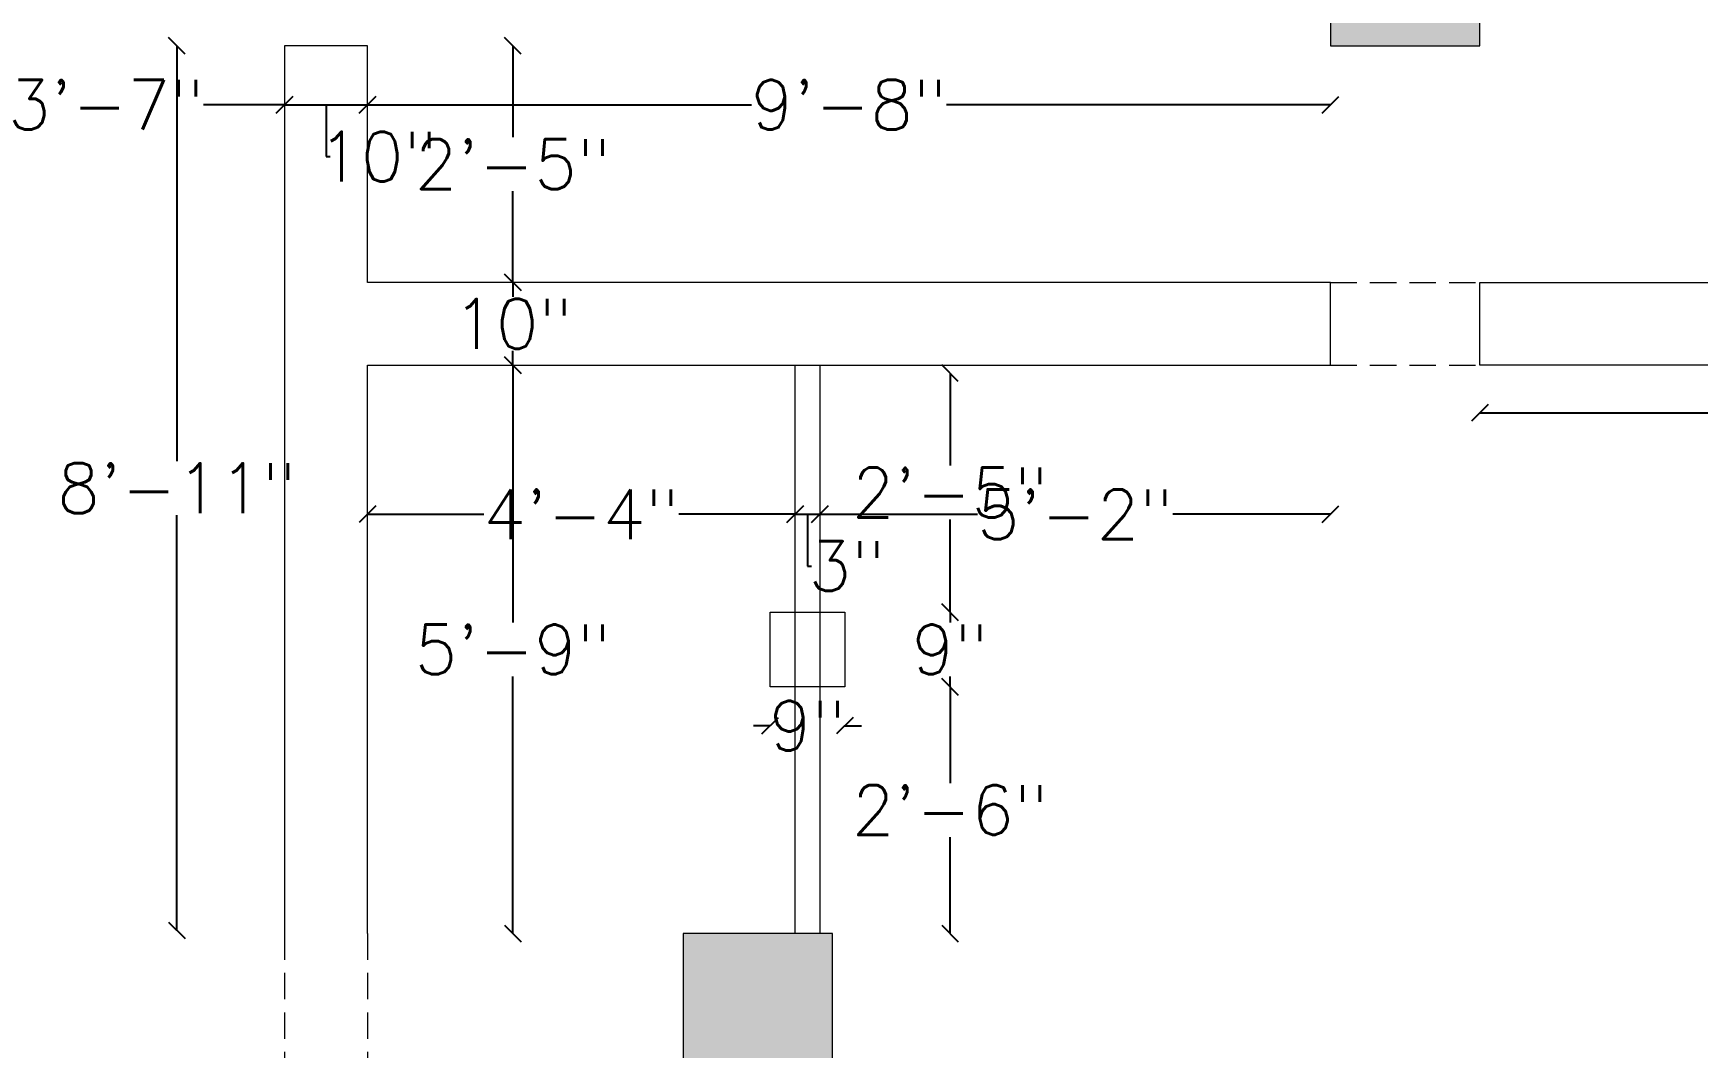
# Model space of a CAD drawing. Header units: inches. Extents: x 111501 to 134888, y 46021 to 52102.
# Drawn here: x 118125.7 to 118326.3, y 47839 to 47961.3 of the extents above; entities that cross this region are included whole.
import ezdxf

# ---------------------------------------------------------------- set-up
doc = ezdxf.new("R2010")
doc.units = ezdxf.units.IN
doc.header["$MEASUREMENT"] = 0
doc.linetypes.add('HIDDEN2', pattern=[4.7625, 3.175, -1.5875])
doc.layers.add('column', color=252, linetype='Continuous', lineweight=9)
doc.layers.add('dimension', color=250, linetype='Continuous', lineweight=0)
doc.layers.add('false ceiling', color=5, linetype='Continuous')
doc.styles.get("Standard").update_dxf_attribs({"font": 'txt.shx', "height": 6})
doc.dimstyles.new('Standard$0', dxfattribs={"dimtxt": 4, "dimasz": 2, "dimexe": 0.125, "dimexo": 0.125, "dimgap": 0.25, "dimtad": 0, "dimtih": 1, "dimtoh": 1, "dimdec": 1, "dimlfac": -1, "dimzin": 0, "dimdsep": 46, "dimlunit": 4, "dimtxsty": 'Standard', "dimblk": 'OBLIQUE', "dimblk1": 'DOTSMALL', "dimblk2": 'DOTSMALL', "dimcen": 0, "dimse1": 1, "dimse2": 1, "dimadec": 0, "dimazin": 0, "dimtfac": 1, "dimtdec": 1, "dimtofl": 0, "dimtmove": 0, "dimatfit": 3, "dimfxl": 1, "dimtolj": 1, "dimtzin": 0, "dimarcsym": 0})

# ---------------------------------------------------------------- blocks, each defined once
blk = doc.blocks.new('_Oblique')
at = {"color": 0, "linetype": 'ByBlock', "lineweight": -2}
blk.add_line((-0.5, -0.5), (0.5, 0.5), dxfattribs=at)
blk = doc.blocks.new('*D685')
at = {"layer": 'Defpoints', "color": 0, "transparency": 16777216}
for p in [(118156.01, 47952.64), (118113.01, 47948.71), (118156.01, 47948.71)]:
    blk.add_point(p, dxfattribs=at)
at = {"layer": 'dimension', "color": 0, "lineweight": -2, "transparency": 16777216}
for p, q in [((118113.01, 47952.64), (118122.76, 47952.64)), ((118156.01, 47952.64), (118146.26, 47952.64))]:
    blk.add_line(p, q, dxfattribs=at)
at = {"layer": 'dimension', "color": 0, "lineweight": -2, "transparency": 16777216, "xscale": 2, "yscale": 2, "zscale": 2, "rotation": 180}
blk.add_blockref('_Oblique', (118113.01, 47952.64), dxfattribs=at)
at = {"layer": 'dimension', "color": 0, "lineweight": -2, "transparency": 16777216, "xscale": 2, "yscale": 2, "zscale": 2}
blk.add_blockref('_Oblique', (118156.01, 47952.64), dxfattribs=at)
at = {"layer": 'dimension', "color": 0, "lineweight": 5, "transparency": 16777216, "insert": (118134.51, 47952.64), "char_height": 6, "attachment_point": 5}
blk.add_mtext('\\A1;3\'-7"', dxfattribs=at)
blk = doc.blocks.new('_DOTSMALL')
at = {"color": 0, "linetype": 'ByBlock', "lineweight": -2, "const_width": 0.5}
blk.add_lwpolyline([(-0.0625, 0, 1), (0.0625, 0, 1)], format="xyb", close=True, dxfattribs=at)
blk = doc.blocks.new('*D686')
at = {"layer": 'Defpoints', "color": 0, "lineweight": 5, "transparency": 16777216}
for p in [(118166.01, 47957.44), (118166.01, 47952.64), (118156.01, 47948.71)]:
    blk.add_point(p, dxfattribs=at)
at = {"layer": 'dimension', "color": 0, "lineweight": -2, "transparency": 16777216}
for p, q in [((118156.01, 47952.64), (118166.01, 47952.64)), ((118161.01, 47952.64), (118161.01, 47946.39)), ((118161.01, 47946.39), (118161.51, 47946.39))]:
    blk.add_line(p, q, dxfattribs=at)
at = {"layer": 'dimension', "color": 0, "lineweight": -2, "transparency": 16777216, "xscale": 2, "yscale": 2, "zscale": 2, "rotation": 180}
blk.add_blockref('_Oblique', (118156.01, 47952.64), dxfattribs=at)
at = {"layer": 'dimension', "color": 0, "lineweight": -2, "transparency": 16777216, "xscale": 2, "yscale": 2, "zscale": 2}
blk.add_blockref('_Oblique', (118166.01, 47952.64), dxfattribs=at)
at = {"layer": 'dimension', "color": 0, "lineweight": 5, "transparency": 16777216, "insert": (118167.26, 47946.39), "char_height": 6, "attachment_point": 5}
blk.add_mtext('\\A1;10"', dxfattribs=at)
blk = doc.blocks.new('*D687')
at = {"layer": 'Defpoints', "color": 0, "lineweight": 5, "transparency": 16777216}
for p in [(118166.01, 47957.44), (118282.01, 47955.69), (118282.01, 47952.64)]:
    blk.add_point(p, dxfattribs=at)
at = {"layer": 'dimension', "color": 0, "lineweight": -2, "transparency": 16777216}
for p, q in [((118166.01, 47952.64), (118212.26, 47952.64)), ((118282.01, 47952.64), (118235.76, 47952.64))]:
    blk.add_line(p, q, dxfattribs=at)
at = {"layer": 'dimension', "color": 0, "lineweight": -2, "transparency": 16777216, "xscale": 2, "yscale": 2, "zscale": 2, "rotation": 180}
blk.add_blockref('_Oblique', (118166.01, 47952.64), dxfattribs=at)
at = {"layer": 'dimension', "color": 0, "lineweight": -2, "transparency": 16777216, "xscale": 2, "yscale": 2, "zscale": 2}
blk.add_blockref('_Oblique', (118282.01, 47952.64), dxfattribs=at)
at = {"layer": 'dimension', "color": 0, "lineweight": 5, "transparency": 16777216, "insert": (118224.01, 47952.64), "char_height": 6, "attachment_point": 5}
blk.add_mtext('\\A1;9\'-8"', dxfattribs=at)
blk = doc.blocks.new('*D688')
at = {"layer": 'Defpoints', "color": 0, "lineweight": 5, "transparency": 16777216}
for p in [(118184.83, 47959.73), (118183.52, 47931.23), (118184.83, 47931.23)]:
    blk.add_point(p, dxfattribs=at)
at = {"layer": 'dimension', "color": 0, "lineweight": -2, "transparency": 16777216}
for p, q in [((118183.52, 47959.73), (118183.52, 47948.73)), ((118183.52, 47931.23), (118183.52, 47942.23))]:
    blk.add_line(p, q, dxfattribs=at)
at = {"layer": 'dimension', "color": 0, "lineweight": -2, "transparency": 16777216, "xscale": 2, "yscale": 2, "zscale": 2}
for p, rotation in [((118183.52, 47959.73), 90), ((118183.52, 47931.23), 270)]:
    blk.add_blockref('_Oblique', p, dxfattribs=dict(at, rotation=rotation))
at = {"layer": 'dimension', "color": 0, "lineweight": 5, "transparency": 16777216, "insert": (118183.52, 47945.48), "char_height": 6, "attachment_point": 5}
blk.add_mtext('\\A1;2\'-5"', dxfattribs=at)
blk = doc.blocks.new('*D689')
at = {"layer": 'Defpoints', "color": 0, "lineweight": 5, "transparency": 16777216}
for p in [(118184.83, 47931.23), (118183.52, 47921.23), (118207.52, 47921.23)]:
    blk.add_point(p, dxfattribs=at)
at = {"layer": 'dimension', "color": 0, "lineweight": -2, "transparency": 16777216}
for p, q in [((118183.52, 47931.23), (118183.52, 47929.48)), ((118183.52, 47921.23), (118183.52, 47922.98))]:
    blk.add_line(p, q, dxfattribs=at)
at = {"layer": 'dimension', "color": 0, "lineweight": -2, "transparency": 16777216, "xscale": 2, "yscale": 2, "zscale": 2}
for p, rotation in [((118183.52, 47931.23), 90), ((118183.52, 47921.23), 270)]:
    blk.add_blockref('_Oblique', p, dxfattribs=dict(at, rotation=rotation))
at = {"layer": 'dimension', "color": 0, "lineweight": 5, "transparency": 16777216, "insert": (118183.52, 47926.23), "char_height": 6, "attachment_point": 5}
blk.add_mtext('\\A1;10"', dxfattribs=at)
blk = doc.blocks.new('*D690')
at = {"layer": 'Defpoints', "color": 0, "lineweight": 5, "transparency": 16777216}
for p in [(118207.52, 47921.23), (118183.52, 47852.73), (118191.37, 47852.73)]:
    blk.add_point(p, dxfattribs=at)
at = {"layer": 'dimension', "color": 0, "lineweight": -2, "transparency": 16777216}
for p, q in [((118183.52, 47921.23), (118183.52, 47890.23)), ((118183.52, 47852.73), (118183.52, 47883.73))]:
    blk.add_line(p, q, dxfattribs=at)
at = {"layer": 'dimension', "color": 0, "lineweight": -2, "transparency": 16777216, "xscale": 2, "yscale": 2, "zscale": 2}
for p, rotation in [((118183.52, 47921.23), 90), ((118183.52, 47852.73), 270)]:
    blk.add_blockref('_Oblique', p, dxfattribs=dict(at, rotation=rotation))
at = {"layer": 'dimension', "color": 0, "lineweight": 5, "transparency": 16777216, "insert": (118183.52, 47886.98), "char_height": 6, "attachment_point": 5}
blk.add_mtext('\\A1;5\'-9"', dxfattribs=at)
blk = doc.blocks.new('*D691')
at = {"layer": 'Defpoints', "color": 0, "lineweight": 5, "transparency": 16777216}
for p in [(118166.01, 47909.27), (118217.51, 47903.27), (118217.51, 47891.48)]:
    blk.add_point(p, dxfattribs=at)
at = {"layer": 'dimension', "color": 0, "lineweight": -2, "transparency": 16777216}
for p, q in [((118166.01, 47903.27), (118180.01, 47903.27)), ((118217.51, 47903.27), (118203.51, 47903.27))]:
    blk.add_line(p, q, dxfattribs=at)
at = {"layer": 'dimension', "color": 0, "lineweight": -2, "transparency": 16777216, "xscale": 2, "yscale": 2, "zscale": 2, "rotation": 180}
blk.add_blockref('_Oblique', (118166.01, 47903.27), dxfattribs=at)
at = {"layer": 'dimension', "color": 0, "lineweight": -2, "transparency": 16777216, "xscale": 2, "yscale": 2, "zscale": 2}
blk.add_blockref('_Oblique', (118217.51, 47903.27), dxfattribs=at)
at = {"layer": 'dimension', "color": 0, "lineweight": 5, "transparency": 16777216, "insert": (118191.76, 47903.27), "char_height": 6, "attachment_point": 5}
blk.add_mtext('\\A1;4\'-4"', dxfattribs=at)
blk = doc.blocks.new('*D692')
at = {"layer": 'Defpoints', "color": 0, "lineweight": 5, "transparency": 16777216}
for p in [(118220.51, 47909.29), (118220.51, 47903.27), (118217.51, 47891.48)]:
    blk.add_point(p, dxfattribs=at)
at = {"layer": 'dimension', "color": 0, "lineweight": -2, "transparency": 16777216}
for p, q in [((118217.51, 47903.27), (118220.51, 47903.27)), ((118219.01, 47903.27), (118219.01, 47897.02)), ((118219.01, 47897.02), (118219.51, 47897.02))]:
    blk.add_line(p, q, dxfattribs=at)
at = {"layer": 'dimension', "color": 0, "lineweight": -2, "transparency": 16777216, "xscale": 2, "yscale": 2, "zscale": 2, "rotation": 180}
blk.add_blockref('_Oblique', (118217.51, 47903.27), dxfattribs=at)
at = {"layer": 'dimension', "color": 0, "lineweight": -2, "transparency": 16777216, "xscale": 2, "yscale": 2, "zscale": 2}
blk.add_blockref('_Oblique', (118220.51, 47903.27), dxfattribs=at)
at = {"layer": 'dimension', "color": 0, "lineweight": 5, "transparency": 16777216, "insert": (118223.76, 47897.02), "char_height": 6, "attachment_point": 5}
blk.add_mtext('\\A1;3"', dxfattribs=at)
blk = doc.blocks.new('*D693')
at = {"layer": 'Defpoints', "color": 0, "lineweight": 5, "transparency": 16777216}
for p in [(118282.01, 47917.57), (118220.51, 47909.29), (118282.01, 47903.27)]:
    blk.add_point(p, dxfattribs=at)
at = {"layer": 'dimension', "color": 0, "lineweight": -2, "transparency": 16777216}
for p, q in [((118220.51, 47903.27), (118239.51, 47903.27)), ((118282.01, 47903.27), (118263.01, 47903.27))]:
    blk.add_line(p, q, dxfattribs=at)
at = {"layer": 'dimension', "color": 0, "lineweight": -2, "transparency": 16777216, "xscale": 2, "yscale": 2, "zscale": 2, "rotation": 180}
blk.add_blockref('_Oblique', (118220.51, 47903.27), dxfattribs=at)
at = {"layer": 'dimension', "color": 0, "lineweight": -2, "transparency": 16777216, "xscale": 2, "yscale": 2, "zscale": 2}
blk.add_blockref('_Oblique', (118282.01, 47903.27), dxfattribs=at)
at = {"layer": 'dimension', "color": 0, "lineweight": 5, "transparency": 16777216, "insert": (118251.26, 47903.27), "char_height": 6, "attachment_point": 5}
blk.add_mtext('\\A1;5\'-2"', dxfattribs=at)
blk = doc.blocks.new('*D694')
at = {"layer": 'Defpoints', "color": 0, "transparency": 16777216}
for p in [(118233.84, 47920.29), (118236.18, 47920.29), (118223.51, 47891.48)]:
    blk.add_point(p, dxfattribs=at)
at = {"layer": 'dimension', "color": 0, "lineweight": -2, "transparency": 16777216}
for p, q in [((118236.18, 47920.29), (118236.18, 47909.14)), ((118236.18, 47891.48), (118236.18, 47902.64))]:
    blk.add_line(p, q, dxfattribs=at)
at = {"layer": 'dimension', "color": 0, "lineweight": -2, "transparency": 16777216, "xscale": 2, "yscale": 2, "zscale": 2}
for p, rotation in [((118236.18, 47920.29), 90), ((118236.18, 47891.48), 270)]:
    blk.add_blockref('_Oblique', p, dxfattribs=dict(at, rotation=rotation))
at = {"layer": 'dimension', "color": 0, "lineweight": 5, "transparency": 16777216, "insert": (118236.18, 47905.89), "char_height": 6, "attachment_point": 5}
blk.add_mtext('\\A1;2\'-5"', dxfattribs=at)
blk = doc.blocks.new('*D695')
at = {"layer": 'Defpoints', "color": 0, "transparency": 16777216}
for p in [(118223.51, 47882.48), (118224.46, 47852.73), (118236.18, 47852.73)]:
    blk.add_point(p, dxfattribs=at)
at = {"layer": 'dimension', "color": 0, "lineweight": -2, "transparency": 16777216}
for p, q in [((118236.18, 47882.48), (118236.18, 47870.86)), ((118236.18, 47852.73), (118236.18, 47864.36))]:
    blk.add_line(p, q, dxfattribs=at)
at = {"layer": 'dimension', "color": 0, "lineweight": -2, "transparency": 16777216, "xscale": 2, "yscale": 2, "zscale": 2}
for p, rotation in [((118236.18, 47882.48), 90), ((118236.18, 47852.73), 270)]:
    blk.add_blockref('_Oblique', p, dxfattribs=dict(at, rotation=rotation))
at = {"layer": 'dimension', "color": 0, "lineweight": 5, "transparency": 16777216, "insert": (118236.18, 47867.61), "char_height": 6, "attachment_point": 5}
blk.add_mtext('\\A1;2\'-6"', dxfattribs=at)
blk = doc.blocks.new('*D696')
at = {"layer": 'Defpoints', "color": 0, "transparency": 16777216}
for p in [(118223.51, 47891.48), (118223.51, 47882.48), (118236.18, 47882.48)]:
    blk.add_point(p, dxfattribs=at)
at = {"layer": 'dimension', "color": 0, "lineweight": -2, "transparency": 16777216}
for p, q in [((118236.18, 47891.48), (118236.18, 47890.23)), ((118236.18, 47882.48), (118236.18, 47883.73))]:
    blk.add_line(p, q, dxfattribs=at)
at = {"layer": 'dimension', "color": 0, "lineweight": -2, "transparency": 16777216, "xscale": 2, "yscale": 2, "zscale": 2}
for p, rotation in [((118236.18, 47891.48), 90), ((118236.18, 47882.48), 270)]:
    blk.add_blockref('_Oblique', p, dxfattribs=dict(at, rotation=rotation))
at = {"layer": 'dimension', "color": 0, "lineweight": 5, "transparency": 16777216, "insert": (118236.18, 47886.98), "char_height": 6, "attachment_point": 5}
blk.add_mtext('\\A1;9"', dxfattribs=at)
blk = doc.blocks.new('*D697')
at = {"layer": 'Defpoints', "color": 0, "transparency": 16777216}
for p in [(118214.51, 47882.48), (118223.51, 47882.48), (118223.51, 47877.78)]:
    blk.add_point(p, dxfattribs=at)
at = {"layer": 'dimension', "color": 0, "lineweight": -2, "transparency": 16777216}
for p, q in [((118214.51, 47877.78), (118212.51, 47877.78)), ((118223.51, 47877.78), (118225.51, 47877.78))]:
    blk.add_line(p, q, dxfattribs=at)
at = {"layer": 'dimension', "color": 0, "lineweight": -2, "transparency": 16777216, "xscale": 2, "yscale": 2, "zscale": 2}
blk.add_blockref('_Oblique', (118214.51, 47877.78), dxfattribs=at)
at = {"layer": 'dimension', "color": 0, "lineweight": -2, "transparency": 16777216, "xscale": 2, "yscale": 2, "zscale": 2, "rotation": 180}
blk.add_blockref('_Oblique', (118223.51, 47877.78), dxfattribs=at)
at = {"layer": 'dimension', "color": 0, "lineweight": 5, "transparency": 16777216, "insert": (118219.01, 47877.78), "char_height": 6, "attachment_point": 5}
blk.add_mtext('\\A1;9"', dxfattribs=at)
blk = doc.blocks.new('*D698')
at = {"layer": 'Defpoints', "color": 0, "lineweight": 5, "transparency": 16777216}
for p in [(118146.02, 47959.73), (118140.02, 47853.11), (118143.02, 47853.11)]:
    blk.add_point(p, dxfattribs=at)
at = {"layer": 'dimension', "color": 0, "lineweight": -2, "transparency": 16777216}
for p, q in [((118143.02, 47959.73), (118143.02, 47909.67)), ((118143.02, 47853.11), (118143.02, 47903.17))]:
    blk.add_line(p, q, dxfattribs=at)
at = {"layer": 'dimension', "color": 0, "lineweight": -2, "transparency": 16777216, "xscale": 2, "yscale": 2, "zscale": 2}
for p, rotation in [((118143.02, 47959.73), 90), ((118143.02, 47853.11), 270)]:
    blk.add_blockref('_Oblique', p, dxfattribs=dict(at, rotation=rotation))
at = {"layer": 'dimension', "color": 0, "lineweight": 5, "transparency": 16777216, "insert": (118143.02, 47906.42), "char_height": 6, "attachment_point": 5}
blk.add_mtext('\\A1;8\'-11"', dxfattribs=at)
blk = doc.blocks.new('*D706')
at = {"layer": 'Defpoints', "color": 0, "transparency": 16777216}
for p in [(118300.01, 47914.39), (118503.01, 47915.51), (118503.01, 47914.39)]:
    blk.add_point(p, dxfattribs=at)
at = {"layer": 'dimension', "color": 0, "lineweight": -2, "transparency": 16777216}
for p, q in [((118300.01, 47915.51), (118386.76, 47915.51)), ((118503.01, 47915.51), (118416.26, 47915.51))]:
    blk.add_line(p, q, dxfattribs=at)
at = {"layer": 'dimension', "color": 0, "lineweight": -2, "transparency": 16777216, "xscale": 2, "yscale": 2, "zscale": 2, "rotation": 180}
blk.add_blockref('_Oblique', (118300.01, 47915.51), dxfattribs=at)
at = {"layer": 'dimension', "color": 0, "lineweight": -2, "transparency": 16777216, "xscale": 2, "yscale": 2, "zscale": 2}
blk.add_blockref('_Oblique', (118503.01, 47915.51), dxfattribs=at)
at = {"layer": 'dimension', "color": 0, "lineweight": 5, "transparency": 16777216, "insert": (118401.51, 47915.51), "char_height": 6, "attachment_point": 5}
blk.add_mtext('\\A1;16\'-11"', dxfattribs=at)

msp = doc.modelspace()

# ---------------------------------------------------------------- hatches: boundary and pattern name
at = {"layer": 'column'}
h = msp.add_hatch(color=256, dxfattribs=at)
h.paths.add_polyline_path([(118282.01, 47977.73), (118282.01, 47959.73), (118300.01, 47959.73), (118300.01, 47977.73)])
h.paths.add_polyline_path([(118282.01, 48181.66), (118282.01, 48163.66), (118300.01, 48163.66), (118300.01, 48181.66)])
h.paths.add_polyline_path([(118282.01, 48385.59), (118282.01, 48367.59), (118300.01, 48367.59), (118300.01, 48385.59)])
msp.add_hatch(color=256, dxfattribs=at).paths.add_polyline_path([(118204.02, 47852.73), (118204.02, 47834.73), (118222.02, 47834.73), (118222.02, 47852.73)])

# ---------------------------------------------------------------- linework, layer by layer
for points in [[(118300.01, 47977.73), (118282.01, 47977.73), (118282.01, 47959.73), (118300.01, 47959.73)], [(118222.02, 47852.73), (118204.02, 47852.73), (118204.02, 47834.73), (118222.02, 47834.73)]]:
    msp.add_lwpolyline(points, close=True, dxfattribs=at)
at = {"layer": 'false ceiling', "linetype": 'HIDDEN2', "lineweight": 5}
for p, q in [((118282.01, 47931.23), (118300.01, 47931.23)), ((118282.01, 47921.23), (118300.01, 47921.23)), ((118156.01, 47852.73), (118156.01, 47834.73)), ((118166.01, 47852.73), (118166.01, 47834.73))]:
    msp.add_line(p, q, dxfattribs=at)
at = {"layer": 'false ceiling', "lineweight": 5}
for points in [[(118166.01, 47931.23), (118166.01, 47959.73), (118156.01, 47959.73), (118156.01, 47852.73)], [(118166.01, 47921.23), (118282.01, 47921.23), (118282.01, 47931.23), (118166.01, 47931.23)], [(118166.01, 47852.73), (118166.01, 47921.23)]]:
    msp.add_lwpolyline(points, dxfattribs=at)
for points in [[(118300.01, 47931.23), (118503.01, 47931.23), (118503.01, 47921.23), (118300.01, 47921.23)], [(118217.51, 47921.23), (118220.51, 47921.23), (118220.51, 47852.73), (118217.51, 47852.73)], [(118214.51, 47891.48), (118223.51, 47891.48), (118223.51, 47882.48), (118214.51, 47882.48)]]:
    msp.add_lwpolyline(points, close=True, dxfattribs=at)

# ---------------------------------------------------------------- dimensions: what is measured, and where the dimension line sits
at = {"layer": 'dimension', "lineweight": 5}
for base, p1, p2, override, picture, middle in [((118143.02, 47853.11), (118146.02, 47959.73), (118140.02, 47853.11), {"dimdec": 0}, '*D698', (118143.02, 47906.42)), ((118183.51609448, 47931.23233262), (118184.82519614, 47959.73233262), (118184.82519614, 47931.23233262), {"dimdec": 0}, '*D688', (118183.51609448, 47945.48233262)), ((118183.52, 47921.23), (118184.83, 47931.23), (118207.52, 47921.23), {"dimtmove": 1}, '*D689', (118183.52, 47926.23)), ((118183.51609448, 47852.73233262), (118207.51629156, 47921.23233262), (118191.37070444, 47852.73233262), {"dimdec": 0, "dimtmove": 1}, '*D690', (118183.51609448, 47886.98233262))]:
    dim = msp.add_linear_dim(base=base, p1=p1, p2=p2, angle=90, dimstyle='Standard$0', override=override, dxfattribs=at)
    dim.commit()
    dim.dimension.update_dxf_attribs({"geometry": picture, "text_midpoint": middle})
for base, p1, p2, picture, middle in [((118156.01, 47952.64), (118113.01, 47948.71), (118156.01, 47948.71), '*D685', (118134.51, 47952.64)), ((118223.51, 47877.78), (118214.51, 47882.48), (118223.51, 47882.48), '*D697', (118219.01, 47877.78))]:
    dim = msp.add_linear_dim(base=base, p1=p1, p2=p2, dimstyle='Standard$0', dxfattribs=at)
    dim.commit()
    dim.dimension.update_dxf_attribs({"geometry": picture, "text_midpoint": middle})
for base, p1, p2, override, picture, middle in [((118166.01, 47952.64), (118156.01, 47948.71), (118166.01, 47957.44), {"dimtmove": 1}, '*D686', (118161.76, 47946.39)), ((118282.01, 47952.64), (118166.01, 47957.44), (118282.01, 47955.69), {"dimtmove": 1}, '*D687', (118224.01, 47952.64)), ((118282.01329061, 47903.27359281), (118220.51329061, 47909.29034677), (118282.01329061, 47917.5702443), {"dimdec": 0, "dimtmove": 1}, '*D693', (118251.26329061, 47903.27359281)), ((118217.51329061, 47903.27359281), (118166.01329061, 47909.27364208), (118217.51329061, 47891.48233262), {"dimdec": 0}, '*D691', (118191.76329061, 47903.27359281)), ((118220.51, 47903.27), (118217.51, 47891.48), (118220.51, 47909.29), {"dimtmove": 1}, '*D692', (118219.76, 47897.02))]:
    dim = msp.add_linear_dim(base=base, p1=p1, p2=p2, dimstyle='Standard$0', override=override, dxfattribs=at)
    dim.commit()
    dim.dimension.update_dxf_attribs({"geometry": picture, "text_midpoint": middle})
for base, p1, p2, picture, middle in [((118236.18, 47920.29), (118223.51, 47891.48), (118233.84, 47920.29), '*D694', (118236.18, 47905.89)), ((118236.18, 47882.48), (118223.51, 47891.48), (118223.51, 47882.48), '*D696', (118236.18, 47886.98)), ((118236.18306105, 47852.73233262), (118223.51329061, 47882.48233262), (118224.46421482, 47852.73233262), '*D695', (118236.18306105, 47867.60733262))]:
    dim = msp.add_linear_dim(base=base, p1=p1, p2=p2, angle=90, dimstyle='Standard$0', dxfattribs=at)
    dim.commit()
    dim.dimension.update_dxf_attribs({"geometry": picture, "text_midpoint": middle})
dim = msp.add_linear_dim(base=(118503.01, 47915.51), p1=(118300.01, 47914.39), p2=(118503.01, 47914.39), dimstyle='Standard$0', dxfattribs=at)
dim.commit()
dim.dimension.update_dxf_attribs({"geometry": '*D706', "text_midpoint": (118401.51, 47915.51), "dimtype": 160})

doc.saveas('drawing.dxf')
